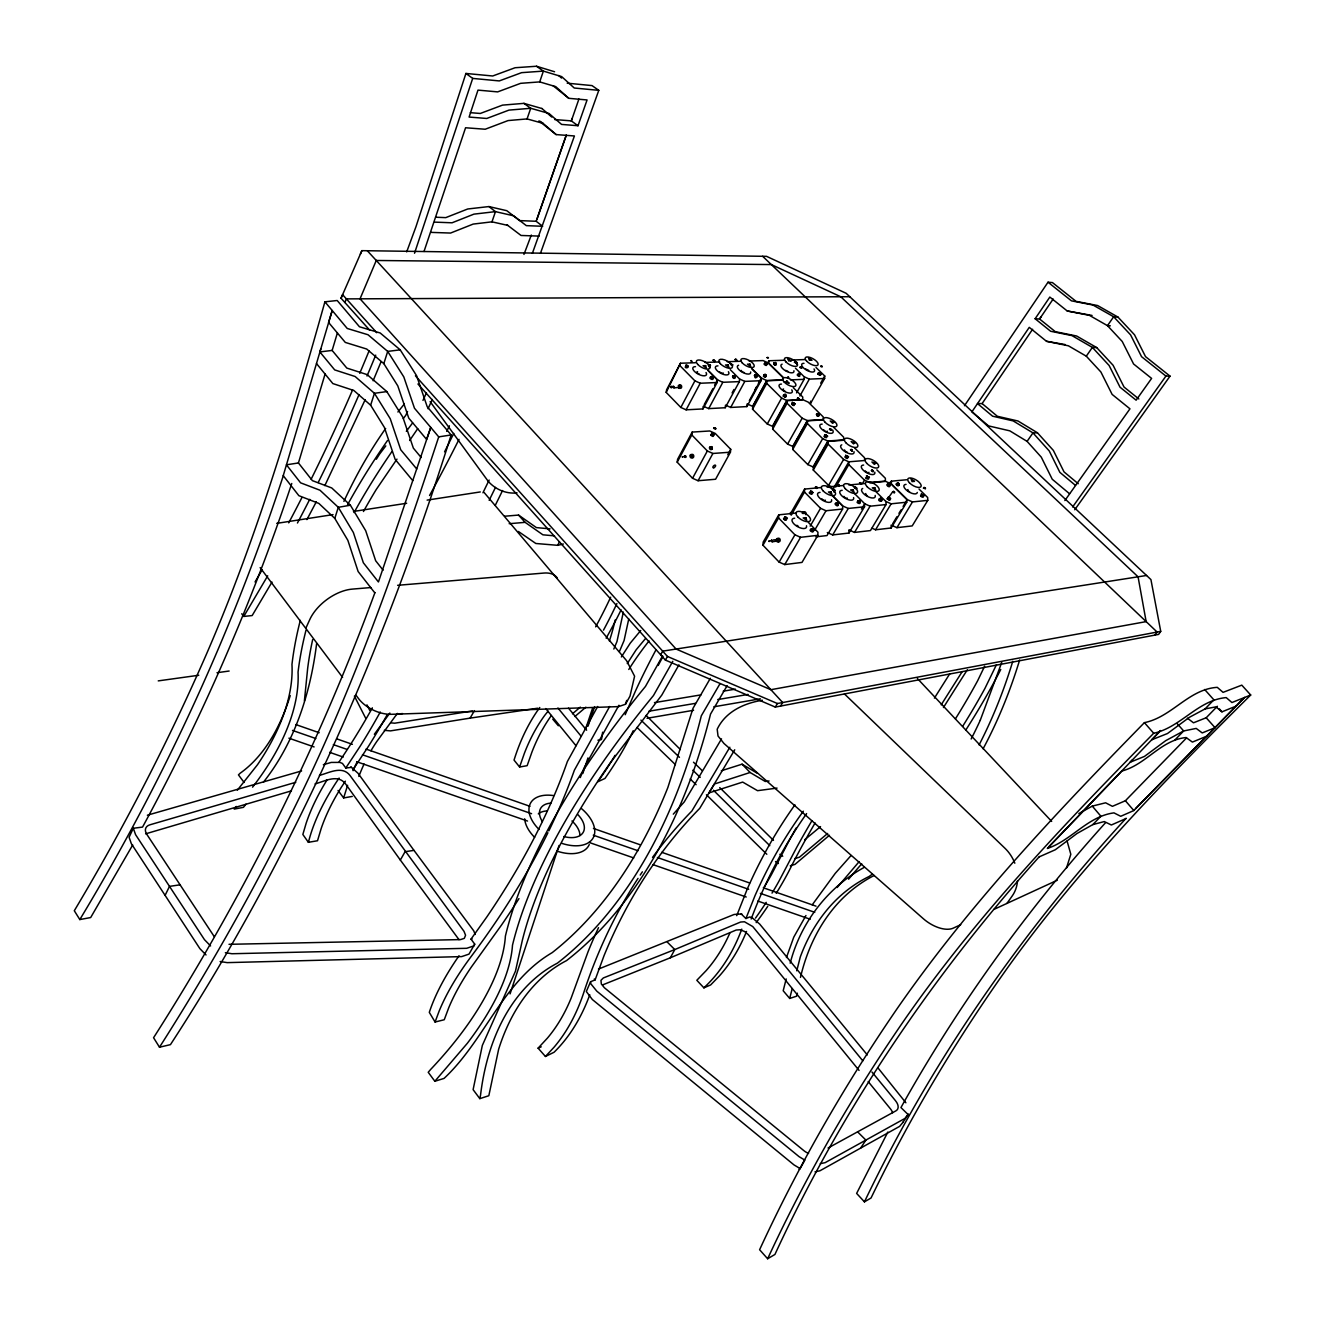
<?xml version="1.0" encoding="UTF-8"?>
<svg xmlns="http://www.w3.org/2000/svg" width="1325" height="1325" viewBox="0 0 1325 1325"><rect width="100%" height="100%" fill="white"/><g stroke="black" fill="none" stroke-linecap="round" stroke-linejoin="round"><path stroke-width="1.5" d="M827.313 532.534L832.696 534.919L848.944 533.048L864.529 506.779L864.546 503.831M848.944 533.048L848.994 530.066M682.226 456.777C685.307 456.197 682.027 456.86 682.441 457.208M835.711 487.103L848.812 464.595L848.845 461.812L843.611 459.444L828.142 444.107L828.224 441.374L843.975 440.248M815.952 536.84L827.015 535.565L842.601 509.032L842.65 506.051L832.481 495.815M796.06 513.057L778.752 514.845L763.183 542.091L762.968 545.221L779.133 562.115L784.748 564.582L801.989 562.413L817.84 535.333L817.939 532.219L808.432 522.481M810.585 401.127L810.469 403.645L824.63 378.47L824.73 375.985L815.985 367.489M824.879 435.875L826.071 436.604M832.034 486.954L828.556 485.397L813.268 470.044L813.368 467.278L828.224 441.374M709.455 365.832C712.933 365.253 705.761 362.901 709.587 366.992M708.511 365.319L708.908 366.379M833.988 427.644L843.677 437.2L843.628 439.883L827.86 441.01L813.02 466.913L807.836 464.595L792.731 449.423L807.372 423.503L807.505 420.837L823.305 419.876M791.158 515.21L804.474 492.039L804.623 489.074L821.252 487.534M796.573 392.879L804.126 379.331L804.258 376.83L795.48 368.234M792.731 449.423L792.897 446.707L807.505 420.837M762.968 545.221L778.553 517.926L778.752 514.845M787.067 403.231L787.232 400.614L803.082 399.802L808.2 402.121L823.239 416.928L823.14 419.561L807.339 420.538L802.155 418.187L787.067 403.231L772.674 429.118L787.58 444.09L792.731 446.409L807.339 420.538M772.674 429.118L772.856 426.468L787.232 400.614M784.632 360.234L768.98 360.748L768.782 363.232L783.456 377.675M793.311 387.728L802.768 397.036L802.635 399.62L786.768 400.432L772.409 426.302L767.274 423.983L752.55 409.193L766.728 383.339L766.927 380.772L782.827 380.109M703.476 406.278L708.709 408.613L725.222 407.736L725.52 405.119L730.688 407.454L746.886 406.593L761.03 380.706L761.246 378.138L751.888 368.863M752.55 409.193L752.782 406.593L766.927 380.772M746.886 406.593L747.134 404.009M304.402 700.859L307.632 668.661A458.318 231.196 -43.6 0 1 312.667 639.627M725.222 407.736L739.367 381.617L739.615 379.033L730.241 369.658M730.439 452.189L730.721 449.307L715.218 433.424L709.736 430.973L692.18 432.082L677.588 459.311L677.191 462.193L692.544 478.275L698.076 480.727L715.583 479.252L730.439 452.189L712.9 453.465L707.351 450.98L691.799 434.931L692.18 432.082M695.493 362.735L680.47 363.232L666.608 389.782L666.193 392.399L680.835 407.454L686.118 409.822L702.979 408.928L717.09 382.544L717.405 379.927L707.997 370.47M702.979 408.928L703.31 406.278M921.488 495.351C918.142 495.517 924.85 498.929 923.012 496.113M666.193 392.399L680.47 363.232M670.715 386.867C673.696 384.366 671.063 390.362 670.947 386.652M316.642 643.42C310.547 692.942 294.746 742.58 263.493 782.098M768.831 541.345C772.111 541.594 768.285 539.904 769.063 541.461M727.143 685.654L710.531 714.092A523.027 332.641 84.6 0 1 566.52 960.608A247.725 163.704 70.7 0 0 498.631 1049.301L488.826 1095.725L479.816 1098.64L480.528 1095.278A248.686 163.687 70.8 0 1 557.411 963.142A524.915 332.459 84.6 0 0 701.306 715.815L719.988 683.717M623.33 612.1L616.97 641.548L613.823 649.035M628.762 618.957L624.092 640.488L619.371 651.685M898.367 483.062L898.863 483.493M898.963 484.917C892.603 483.095 901.215 488.677 896.826 483.476M776.914 539.938L778.404 539.904L777.179 540.915M802.867 513.454L804.325 513.404M786.189 978.943L783.191 990.752L789.7 998.437L796.623 996.185L797.402 993.203M790.18 963.209C800.532 923.012 827.562 887.435 864.099 867.461M889.638 483.741L889.953 484.668L889.141 483.509M888.661 485.728L890.019 485.298L887.601 484.056M789.7 998.437L792.217 988.566M796.756 970.794L800.283 956.981A216.041 161.286 67.8 0 1 869.067 876.504A460.073 333.237 85.5 0 0 872.314 874.169M887.833 483.989L887.651 484.95M881.771 499.79L879.485 498.763L881.489 499.658M881.738 499.939L880.297 498.233L881.191 499.392M859.378 500.32L858.882 500.999L860.157 500.916M857.904 501.065L859.942 502.076L857.938 500.916L859.213 502.705L859.942 501.529M374.975 592.523C317.602 748.426 242.955 897.737 153.567 1037.723L159.497 1047.214L170.445 1044.647C293.272 856.165 383.985 649.316 451.146 434.964L427.213 406.725L416.58 375.671L400.2 349.833L380.192 332.989L359.456 326.762L337.196 300.51L324.907 301.818C291.285 421.681 255.593 541.229 205.839 655.56C167.43 743.308 123.44 828.506 74.299 910.739L79.815 919.567L90.68 917.546L132.699 844.986M838.278 504.162L836.075 503.02M837.665 502.589C835.711 503.467 839.785 503.914 837.284 502.506M416.729 468.967L400.73 449.771L390.246 418.733L374.428 393.293L355.133 376.515L334.712 369.907L319.838 351.92L320.816 348.988M345.378 781.17L341.254 787.398A200.771 99.739 -37.6 0 0 321.18 828.539L317.52 840.746L308.377 842.319L308.675 841.325A211.453 105.072 -37.6 0 1 339.101 778.057M383.107 570.181L375.671 560.757L365.7 530.729L350.396 505.223L331.73 487.948L312.402 480.644L298.44 462.955L325.122 373.915M421.184 457.539L413.35 448.115L402.916 417.342L386.817 391.587L367.174 374.611L346.819 368.085L332.144 350.429L337.428 332.807M374.776 592.822L358.131 571.522L347.862 540.352L334.794 518.373L318.845 503.417L298.87 495.682L283.235 475.658L332.211 310.497L347.233 328.467L368.035 334.761L387.695 351.407L403.81 376.929L414.477 408.232L430.757 427.428L426.6 439.42L408.763 418.12L397.798 385.89L383.819 363.63L366.71 349.038L345.295 342.413L328.567 322.439L332.211 310.497L324.907 301.818M812.622 528.791L813.268 529.321L812.391 528.625M352.268 796.424L343.639 797.932L347.614 785.278M1066.426 868.239L1070.815 854.261L1067.089 841.027M412.771 480.644L395.148 459.344L384.382 427.395L370.636 405.202L374.428 393.293L386.817 391.587M383.819 363.63L387.695 351.407L400.2 349.833M334.794 518.373L338.306 507.309L350.396 505.223M356.094 695.343L358.545 698.606A27.146 15.585 25.3 0 0 391.455 714.308L618.609 706.606L625.466 704.254L626.692 700.412M554.562 71.749L536.509 66.25L515.077 67.741L492.701 75.989L465.92 73.455L416 226.625L406.692 251.883M465.92 73.455L472.694 78.407L414.526 253.257M424.017 251.468L465.572 127.763L485.198 129.237L508.071 120.575L527.068 118.919L543.068 123.358L556.152 134.587L574.421 135.962L532.385 253.307M510.075 993.883L559.067 845.466M582.785 773.585L587.969 757.917M817.989 413.533L819.148 414.377L818.105 414.311M585.435 729.363L592.722 707.815M588.018 726.183L594.61 706.656M431.122 232.388L450.583 233.051L473.158 224.091L491.973 221.838L495.467 211.636L488.908 206.567L467.725 208.986L445.763 217.631L435.875 217.234M527.068 118.919L530.712 108.286L523.922 103.367L502.539 105.122L480.279 113.47L470.309 112.658M552.956 85.628L568.773 98.315L587.074 99.955L578.015 125.726L561.568 124.418L548.964 113.437L530.712 108.286L508.966 110.108L486.772 118.472L469.1 117.064L477.977 90.117L497.653 91.889L520.642 83.326L539.706 81.902L543.382 71.103L536.509 66.25M298.44 462.955L286.432 464.81L300.593 482.83L319.971 490.217L338.306 507.309L353.361 532.501L363.348 562.761L378.437 581.973L430.757 427.428L438.724 436.869C399.156 557.08 357.535 676.86 302.597 791.075C259.998 879.204 212.133 964.683 159.497 1047.214M537.006 218.973L566.338 135.001L536.194 221.308L542.654 226.277L526.323 225.648L513.653 215.809L495.467 211.636L473.936 214.137L452.04 222.799L434.501 222.12M551.382 715.483A199.711 137.883 77.5 0 0 531.921 752.103L527.151 765.684L519.599 767.009L524.352 753.395A200.34 137.883 77.5 0 1 544.807 715.268L548.086 711.144M283.418 475.36C232.753 630.601 164.201 779.779 79.815 919.567M578.015 125.726L571.274 120.873L572.234 118.356M571.34 120.906L578.926 99.011M567.183 83.177L592.027 85.595L598.784 90.348L540.467 253.29M291.765 483.476C252.181 602.097 202.278 717.223 142.537 827.098L133.312 828.257L129.088 837.251L131.341 843.677L199.893 948.65L206.021 954.944M786.454 957.511L793.774 937.139L805.948 915.509M785.692 394.353L785.526 394.419M590.569 981.742L590.768 983.713L596.797 991.15L799.141 1156.708L804.855 1160.12L800.151 1168.584L794.023 1164.923L592.358 999.53L586.312 991.497L590.569 981.742L595.124 979.887L604.051 955.64A774.148 569.949 52.4 0 1 699.766 808.316L734.729 749.784M518.953 898.615A903.683 483.112 -27.7 0 1 501.562 924.966L471.534 966.77A210.808 88.874 -38.2 0 0 448.728 1007.778L444.256 1019.737L435.08 1022.022L439.155 1011.058A222.037 93.644 -38.2 0 1 471.253 956.385A885.216 472.694 -27.8 0 0 547.921 832.746M796.077 361.692C798.263 363.017 794.553 362.503 796.308 361.725M980.301 720.154L1001.733 662.467M776.086 362.934L774.612 363.1M580.284 777.576L584.043 767.97L618.941 705.248M773.933 363.779L774.098 363.961M765.519 375.538C762.521 373.004 768.334 375.836 764.79 375.124M736.733 915.658L747.134 889.34A722.688 557.709 49.7 0 1 794.95 804.838M764.658 374.826L763.664 375.886L765.055 376.697M741.222 913.985L745.909 918.54L754.985 895.733A708.759 546.827 49.7 0 1 803.348 811.182M597.658 706.507L567.382 761.511A882.251 474.615 -27.6 0 1 486.722 917.099L471.021 939.11L474.714 944.145L474.035 945.835L466.698 948.302L231.925 953.735L225.366 952.692M756.857 375.19L755.879 374.677L756.956 375.29M754.919 375.074L755.084 376.383M712.105 447.27L711.492 446.79M713.181 435.279L712.105 434.335M712.055 448.198L709.885 447.237L710.482 448.761M365.203 399.67L324.84 485.612M373.12 380.755L381.053 361.824M793.725 404.605C791.34 404.042 795.778 402.403 793.228 403.429M734.431 375.422L734.795 376.714M734.232 377.691L735.209 376.847M734.63 376.764C737.462 379.612 730.323 376.201 733.918 375.985M369.675 330.157L341.038 298.224L342.562 294.63L376.764 332.724M360.383 254.152L361.874 250.657L766.529 256.338L846.145 293.289L1150.928 579.588L1160.733 631.379L1158.63 634.393L775.291 707.07L665.398 660.098L417.938 384.002M344.848 302.464L346.388 298.887L849.805 296.717M730.075 363.696L733.007 365.021L730.737 364.657M625.201 714.705L635.47 691.004A484.884 158.917 -48.6 0 1 655.892 650.012M341.038 298.224L361.874 250.657M711.906 378.586L712.999 377.923M305.777 628.348L309.785 619.553A36.636 21.034 -36.6 0 1 352.284 589.112L370.818 587.555M407.537 411.495L405.814 415.255A467.361 237.506 -43.6 0 0 403.297 418.601M422.973 400.398L426.435 392.879M428.041 408.746L432.314 399.487M674.16 387.596L673.382 386.039L673.68 387.91L679.891 387.281L679.775 385.989L678.698 386.271M984.624 666.243L977.635 680.768A565.477 253.622 -40.2 0 1 955.441 718.829M996.466 664.67L985.005 688.271A566.967 251.866 -40.2 0 1 962.662 726.315M482.946 492.767L489.14 480.064M165.095 895.369L169.501 886.375L180.084 884.818M489.157 500.337L495.484 487.418M887.849 1132.047L856.629 1193.411L864.447 1201.858L871.038 1197.999C910.093 1117.091 956.236 1039.827 1008.358 966.67C1079.395 867.792 1164.509 780.574 1250.701 695.012L1241.79 685.141L1223.058 692.362L1217.278 687.344C1188.707 689.083 1171.813 717.14 1144.403 722.638C1056.191 812.788 969.155 904.693 897.141 1008.64C844.688 1085.043 798.395 1165.536 759.606 1249.723L767.639 1258.75L774.926 1254.46C841.922 1109.108 932.568 975.432 1039.463 856.497M495.268 505.372L502.556 490.548M767.639 1258.75C806.693 1174.546 853.184 1094.036 905.985 1017.699C978.165 914.217 1065.383 822.875 1153.711 733.255C1180.906 727.276 1197.932 700.064 1226.205 697.596L1231.935 702.532L1250.701 695.012M444.571 451.842L453.779 433.408M772.425 541.561L771.581 539.871L771.895 541.875L778.305 540.832M864.447 1201.858C931.425 1061.507 1021.095 932.75 1126.117 818.254M518.39 531.474L535.83 543.482L557.676 545.32L559.498 541.809M306.903 519.615L316.344 501.711M680.835 407.454L694.913 380.838L680.089 365.816M686.118 409.822L700.229 383.24L717.09 382.544M704.254 404.523L712.867 388.705M714.589 385.194L717.57 379.927L708.163 370.453M677.191 462.193L691.799 434.931M708.709 408.613L722.821 382.296L739.367 381.617M732.096 392.945L733.984 389.467M602.693 984.872L670.351 957.776L674.773 949.561L740.592 922.034L744.468 921.769L752.766 926.573L862.807 1060.828M730.688 407.454L744.816 381.385L761.03 380.706M692.544 478.275L707.351 450.98M698.076 480.727L712.9 453.465M767.043 364.193C764.277 358.86 765.254 368.681 768.98 360.748M754.67 390.212L756.542 386.768M758.43 383.322L761.246 378.138M749.337 400.597L761.577 378.188L752.219 368.913M749.105 361.029L763.067 360.582L768.119 362.884L782.793 377.327L782.611 379.861L766.711 380.523L752.567 406.344L747.466 404.042M727.773 454.723L730.721 449.307M609.666 706.49L574.354 770.239A885.216 472.694 -27.8 0 1 548.815 830.908M767.274 423.983L781.618 398.096L766.728 383.339M625.466 704.254L630.004 696.122L634.592 676.214L626.576 660.662L484.188 492.585M799.886 396.009L809.327 379.116L824.63 378.47M660.645 654.782L662.682 651.138L1146.556 575.481M662.632 655.842L645.457 686.449A501.761 196.365 -43.2 0 0 505.388 936.146A256.222 110.439 -35.9 0 1 430.559 1069.54L428.223 1072.289L434.848 1081.266L444.041 1078.418C484.9 1040.324 502.655 981.56 552.177 952.642A513.752 325.205 84.6 0 0 667.866 787.497L692.992 708.328L710.366 678.284M820.688 383.173L824.73 375.985M665.398 660.098L667.452 656.455L415.437 375.803M787.58 444.09L802.155 418.187M672.802 661.308L653.473 695.526A502.904 194.874 -43.2 0 0 512.493 945.189A256.901 109.677 -36 0 1 467.278 1043.355L434.848 1081.266M458.997 939.657L400.349 860.058L405.086 851.693L413.98 850.385L473.754 930.862L475.211 934.456M678.947 664.852L661.804 695.078L609.947 763.316A492.072 190.518 -43.2 0 0 522.265 940.651L515.458 971.192L482.333 1045.425L473.108 1089.647L479.816 1098.64M807.836 464.595L822.659 438.658L807.372 423.503M813.268 470.044L828.142 444.107M790.313 514.001L804.623 489.074M779.133 562.115L794.934 534.803L778.553 517.926M384.333 730.323L390.428 730.887L470.11 718.117L474.449 710.631M828.556 485.397L843.611 459.444M784.748 564.582L800.582 537.304L817.84 535.333M474.714 944.145L469 954.116L461.696 956.6L227.188 962.629L220.132 961.519M810.155 526.141L820.539 508.303L804.474 492.039M833.773 487.733L848.845 461.812L864.562 460.52L864.579 457.771L854.758 448.098M814.577 530.348L826.005 510.754L842.601 509.032M255.029 581.973L262.168 569.8M241.746 613.773L243.767 616.44L267.716 575.812M862.442 483.608L864.48 480.147L848.812 464.595M832.696 534.919L848.282 508.452L864.529 506.779M721.529 738.87L684.23 801.94L673.299 814.146M271.989 582.089L252.164 615.562L243.767 616.44M861.432 509.082L864.761 503.798L854.608 493.662M849.209 530.05L854.526 532.418L870.111 506.2L886.028 504.56L885.994 501.645L875.875 491.608M729.843 747.234L691.865 811.016A777.642 571.042 52.6 0 0 652.529 857.407M906.731 479.749L891.377 481.174C888.744 483.459 887.286 485.894 889.472 485.016M886.028 504.56L870.442 530.58L854.526 532.418M872.049 528.211L875.56 529.785L891.145 503.815L906.747 502.192L906.664 499.326L890.831 483.724L885.63 481.389L869.962 482.83M775.291 707.07L777.427 703.525L1160.733 631.379M780.541 706.076L782.678 702.532L367.307 250.74M892.752 523.623L896.892 516.75M898.963 513.322L901.05 509.893M903.12 506.448L907.261 499.591L891.427 483.989L891.377 481.174M875.56 529.785L891.162 527.979L906.747 502.192M891.708 525.346L896.909 527.665L912.478 501.927L927.782 500.353L927.666 497.504L919.053 489.091M927.782 500.353L912.213 525.909L896.909 527.665M934.407 698.109L949.843 673.663M621.375 656.952L630.269 643.122L640.737 630.518M627.255 663.593L636.182 649.763L645.358 638.716M860.621 1148.113L865.871 1140.08L857.59 1131.832M323.35 764.691L331.267 762.422L339.896 762.405L342.463 763.448L345.792 768.003L360.152 746.24A825.889 506.779 -24.5 0 0 380.258 712.022M352.947 769.742L368.582 746.108A842.915 517.727 -24.4 0 0 387.033 715.036M902.855 1122.441L908.089 1114.54L900.95 1107.551C958.058 1005.228 1027.074 909.762 1105.497 822.742M964.468 405.732L1048.025 282.208L1052.447 282.589L1076.049 301.355L1097.63 305.545L1117.936 317.056L1134.515 334.794L1145.529 356.624L1170.025 376.134L1074.741 509.761M1035.123 318.745L1049.831 297.065L1067.221 310.977L1089.415 315.35L1107.485 325.652L1122.242 341.486L1133.587 363.994L1151.607 378.403L1136.121 400.183L1120.023 387.198L1109.108 365.485L1092.38 347.398L1071.925 335.589L1050.642 331.267L1035.123 318.745L1039.595 319.01L1055.296 331.664L1076.612 336.003L1096.702 347.581L1113.116 365.303L1124.031 387.033L1138.838 398.957M1075.486 485.397L1059.867 472.362L1049.234 450.931L1032.97 432.894L1013.145 420.903L992.574 416.183L977.502 403.595L982.107 403.562L1032.606 329.279M1053.16 299.036L1039.545 319.01L1041.053 316.857M396.953 459.129L376.184 489.604A458.318 231.196 -43.6 0 0 363.447 511.516M409.64 440.496L417.723 428.654M1064.869 500.568L1129.96 408.829L1112.122 394.403L1100.893 371.994L1086.285 356.177L1068.414 345.808L1046.485 341.287L1029.26 327.358L971.854 411.926L988.566 425.905L1009.782 430.84L1027.09 441.374L1041.284 457.142L1052.249 479.252L1069.54 493.745M670.765 386.751L670.897 386.917M1072.621 506.962L1165.934 376.085L1170.025 376.134M1027.09 441.374L1032.97 432.894L1037.425 432.762L1053.375 450.434L1064.025 471.882L1078.252 483.741M1086.285 356.177L1092.38 347.398L1096.702 347.581M1155.019 635.072L1157.122 632.058L762.637 256.288M889.241 498.862L890.731 498.713L888.479 497.007L887.8 497.62L889.903 500.221L886.955 498.68L889.323 499.873L887.982 498.432L892.752 491.674L894.441 492.9L892.752 491.741M1006.917 903.418L1012.3 895.832A34.566 27.908 64.6 0 0 1017.534 880.661M374.362 734.265L389.848 713.049M812.242 904.826L835.263 873.341L851.031 855.552M397.384 713.397L376.681 741.636A214.335 136.955 78.1 0 0 370.934 750.811M756.178 922.647L760.815 916.32A220.993 66.879 -44.7 0 0 767.755 906.333M837.135 887.535L859.147 861.631M385.807 445.879L379.579 454.094A574.073 404.357 76.2 0 0 376.333 459.245M237.324 790.213L257.464 764.757A236.413 130.96 -33.4 0 0 291.964 664.421A467.361 237.506 -43.6 0 1 300.311 620.382M236.33 806.445L234.227 809.095L243.436 807.339L245.953 804.192M679.858 387.347L679.029 387.562M908.453 1114.11L904.859 1118.482L825.144 1162.654L820.274 1163.681M903.203 1122.027L899.609 1126.383L819.893 1170.803L815.007 1171.83M589.774 994.744A223.461 151.497 72.6 0 1 554.049 1052.265L545.436 1056.472L538.099 1048.158L547.407 1038.121A212.961 143.862 72.6 0 0 571.191 997.973L588.068 951.714A793.013 582.553 52.5 0 1 598.519 927.649M545.436 1056.472L553.983 1047.297A224.256 151.53 72.6 0 0 583.778 992.541A777.642 571.042 52.6 0 1 638.037 878.359M1151.889 739.615L1160.617 730.522L1047.346 848.48C1071.561 840.398 1087.709 816.349 1113.961 812.871L1120.718 816.299L1133.836 810.552L1125.389 800.747L1112.42 806.329L1105.613 802.801L1092.28 806.113L1078.848 813.55M1130.291 762.074L1132.428 759.838M1049.168 846.41L1121.828 771.034C1145.81 764.79 1160.717 740.079 1186.09 737.528L1192.401 742.083L1206.711 736.22L1244.572 697.43L1133.769 810.469M1039.33 856.811L1055.296 849.756L1077.01 833.491L1092.843 824.581L1100.909 816.25L1092.28 806.113M1175.06 739.83L1183.656 730.953L1196.21 728.419L1202.222 732.924L1215.058 727.707L1206.197 717.753L1193.494 722.804L1187.415 718.2M1151.955 739.698L1167.491 733.52L1189.452 717.272L1205.071 708.908L1213.866 699.832L1204.64 689.48M729.976 932.75A197.607 142.587 72.2 0 1 706.092 970.695L696.817 980.285L703.906 987.854L704.652 987.092A208.091 150.172 72.2 0 0 741.768 929.14M1125.389 800.747L1186.521 737.959M1206.197 717.753L1217.377 706.275M1135.641 808.548L1206.628 736.137M857.739 501.248L858.6 501.165M811.712 529.487L813.401 530.679M837.499 505.007L836.539 503.169M812.225 529.271L810.42 529.602L811.96 531.192M572.483 713.777L580.333 707.119M574.884 716.51L585.865 707.202M829.45 835.28L794.95 864.397L790.28 865.805M827.645 833.458L799.455 857.192L794.752 858.583M922.945 496.246L921.041 495.798L922.498 496.246M804.739 839.752L820.539 826.601M816.978 413.913L816.945 415.023M1130.358 762.157L1144.452 756.426L1165.702 740.675L1183.656 730.953L1177.18 723.616M711.012 448.363C712.8 452.256 706.308 446.31 711.989 448.43M783.953 394.618L784.135 395.927M709.703 447.585L710.962 447.635M796.954 364.127L796.242 362.503M794.387 362.421L795.944 362.354M766.016 376.168L764.575 375.919M763.945 374.776L763.896 375.869M764.807 375.969C760.351 375.687 768.483 378.884 764.21 375.091M755.532 376.234L756.989 376.466L755.399 375.273M774.164 364.226C778.404 366.992 769.759 362.901 776.202 363.977M734.729 377.625C734.398 380.49 729.909 374.793 735.276 377.327M732.874 376.35L733.802 377.095M710.548 377.227L711.923 376.979M712.966 378.221L710.68 377.029M710.862 376.813L711.293 378.321M730.704 363.862L732.427 364.756L730.754 364.226M799.141 1169.147L800.151 1168.584M828.042 1148.013L895.899 1110.863A11.643 6.857 34.4 0 0 895.551 1100.793L871.966 1072.024M960.708 924.701L953.304 928.113A25.871 13.913 34.9 0 1 923.326 918.705L723.963 743.474L718.017 735.988L717.189 729.247C725.553 711.608 744.054 703.227 762.355 700.229M993.982 909.381L1057.317 880.214M1125.985 818.552L1111.36 824.995L1104.288 821.566L1092.843 824.581M703.906 987.854L710.647 984.939L719.16 976.21A207.412 150.089 72.2 0 0 746.538 931.425M538.099 1048.158L541.246 1046.816M670.351 957.776L736.153 930.034L739.996 929.769L744.501 931.442L748.194 934.523L859.064 1070.401M598.469 969.088L734.149 914.465L741.785 913.952M847.089 457.572L846.079 456.628M745.909 918.54L749.817 916.95L752.269 917.861L759.622 923.989L867.328 1054.932M1205.071 708.908L1215.919 706.871L1221.948 711.84L1236.059 706.126M769.08 780.988L765.237 781.468L750.099 772.492L714.44 784.003L708.892 792.946L742.679 782.081L757.552 790.677L777.063 788.093M721.313 770.769L742.083 764.177L757.337 773.287M145.618 833.839L291.434 790.843M315.068 783.87C324.642 781.419 337.593 773.651 345.477 783.771L400.349 860.058M295.773 782.297L149.891 824.812A12.438 7.735 23.6 0 0 146.81 834.336L214.368 936.808M319.424 775.39C329.064 772.922 342.065 765.27 349.966 775.423L463.998 931.309L465.572 935.251L464.313 938.348L460.587 939.591L229.01 944.311M147.373 815.206L301.603 770.935M810.652 529.255L811.596 529.089M879.8 498.614L879.601 499.856M878.988 499.376C877.216 501.281 884.023 502.324 880.429 499.807M811.413 493.43L810.469 492.088M837.764 505.007C838.46 507.972 832.216 502.357 836.936 504.179M836.075 503.301L836.042 504.245M897.008 483.426L896.18 483.907L897.075 484.851M897.621 483.774L899.046 483.973L897.803 483.029M834.038 492.254L834.071 491.078M557.676 545.32L563.373 544.012M824.746 436.173L826.121 437.349L825.806 436.571M710.25 447.088C706.805 448.181 714.788 450.748 711.558 447.999M711.475 446.641C708.776 446.409 713.363 449.175 711.989 446.956M785.526 396.473L785.079 395.264M784.135 394.585C781.286 395.198 787.365 398.08 785.94 395.529M798.279 374.826L799.29 375.621M597.923 740.211L601.401 739.549L601.898 737.495A178.892 80.212 -42.6 0 1 602.627 732.195M472.015 938.928L471.021 939.11M808.747 370.404L805.699 369.013M756.79 375.704L756.641 374.809M686.019 366.064C688.188 369.509 683.899 363.878 687.046 365.153C691.219 367.522 683.733 369.195 685.588 366.247M775.705 364.69L775.705 363.398M710.432 376.946L712.9 377.426L712.502 376.449M773.717 363.017L774.976 363.381M647.047 718.283L693.571 710.283M713.794 706.805L760.318 698.805M685.654 366.611L687.046 367.356M648.902 711.227L695.476 703.343M717.736 699.567L748.095 694.433M654.467 702.614L700.975 694.88M723.218 691.17L735.358 689.149M276.726 523.375L333.039 514.613M576.011 745.743L545.734 708.56M472.462 710.945L394.701 723.202L390.627 722.821M581.244 736.336L557.924 708.014M396.407 714.457L402.452 713.529M438.724 436.869L451.146 434.964M353.477 511.45L406.659 503.268M427.114 500.121L480.296 491.939M470.11 718.117L537.685 708.213M158.238 680.884L198.767 675.253M216.985 672.719L229.142 671.03M316.509 363.563L332.84 383.571L353.858 390.494L370.636 405.202M319.838 351.92L332.144 350.429M773.171 539.987L777.063 539.54M345.792 768.003L351.44 767.357M826.966 487.02L843.263 485.513M848.861 484.983L864.827 483.509M509.164 523.706L525.114 522.348L542.919 534.82L554.496 535.847M397.616 585.302L543.912 573.062A33.937 18.335 -39.5 0 1 557.394 578.263M504.676 516.22L518.555 515.077L536.393 527.598L550.074 528.874M517.048 492.867C506.216 494.159 495.318 489.389 488.18 481.273L430.128 401.624M790.478 379.894L804.126 379.331M704.966 362.437L719.69 361.94M727.193 361.708L741.42 361.228M791.754 360.002L805.186 359.555M820.887 366.594L822.03 366.909M812.622 528.658C809.857 529.52 815.918 530.381 812.175 528.658M811.248 529.188L811.347 530.629M857.755 501.546C854.907 502.556 862.128 505.09 859.279 502.225M879.369 498.713L880.33 498.68M810.237 492.652L811.579 493.562M898.648 484.172L899.062 485M539.209 236.098L521.04 235.469L506.962 224.786M898.118 482.996L899.112 485.232L897.952 485.314M536.145 221.275L519.566 220.596L506.796 210.692L488.908 206.567M824.647 435.776C821.815 436.538 828.837 439.237 826.121 436.438M816.713 414.659C816.581 417.557 819.612 415.901 817.426 414.096M818.337 415.752L818.602 414.94M818.237 413.417L818.237 415.354M1110.333 325.817L1107.485 325.652L1113.662 316.758L1117.936 317.056M785.725 394.552L784.466 394.353L785.808 395.645M733.007 376.018L735.309 376.482L734.348 375.522M711.012 376.913L711.028 378.122M765.751 374.942L764.939 374.329L765.701 374.693M755.349 375.058C751.921 375.174 758.231 378.867 756.906 375.985M754.72 375.157L756.774 376.101M754.687 375.836C754.737 380.027 757.85 376.747 755.763 375.571M787.795 371.248L785.626 370.404M709.504 367.389L709.653 366.147M775.373 362.404L775.97 363.895M773.949 362.984L775.423 363.365M1046.485 341.287L1065.134 344.55M554.645 119.548L571.274 120.873M472.694 78.407L499.277 80.924L521.586 72.66L543.382 71.103L561.668 76.618L574.255 88.013L598.784 90.348M1067.221 310.977L1092.065 315.449M765.585 364.574L766.413 364.176M812.291 531.126L813.103 529.868M810.32 492.304C806.428 492.469 814.328 496.196 811.48 492.917M880.612 498.2L881.191 498.796M880.744 500.535L881.274 499.691M491.973 221.838L507.906 225.416M855.834 488.378L854.824 487.203L855.602 488.296M898.4 485.596L896.379 484.387M896.892 483.542L898.383 483.608M897.323 483.824L896.528 484.221M845.913 456.578C842.385 456.347 849.043 460.355 847.338 457.423M846.062 456.943L847.139 457.771M784.665 394.668L783.804 395.016L785.626 397.285L783.092 396.142L786.023 396.026L784.052 394.734M711.028 377.675C707.152 377.509 714.705 381.368 712.138 378.254M785.427 396.655L784.317 396.225M764.989 376.515L766.181 376.499L764.426 374.975M755.962 376.83L757.006 376.168M798.197 374.644C794.785 374.296 801.095 378.188 799.571 375.455M799.571 375.058C802.039 371.894 796.292 373.203 798.478 375.24M765.055 363.679C761.577 363.298 767.904 367.24 766.413 364.491M765.171 364.027L766.198 364.806M523.922 103.367L541.942 108.517M539.706 81.902L555.722 86.638L568.773 98.315M292.51 730.423L315.83 738.538M333.337 744.633L346.935 749.37M362.487 754.786L531.573 813.683M593.285 835.181L637.954 850.733M657.382 857.507L748.691 889.307M760.351 893.365L814.743 912.312M288.9 738.174L314.124 746.936M329.643 752.335L343.225 757.055M356.806 761.759L527.532 821.053M589.128 842.452L633.731 857.938M653.126 864.678L746.223 897.008M757.85 901.05L810.221 919.235M295.773 724.56L319.192 732.725M336.765 738.87L352.384 744.319M366.048 749.089L530 806.312M593.451 828.456L640.306 844.82M661.788 852.323L749.652 882.98M763.316 887.767L816.034 906.168M785.029 518.307C780.822 517.065 786.719 522.464 786.388 519.35M811.645 530.099C806.809 529.321 815.223 534.389 812.424 530.58M710.564 447.303L711.74 447.916M710.813 448.927L712.055 448.976L711.989 447.867M837.284 505.14L835.379 503.467L837.433 503.318M712.204 434.567C707.716 433.408 714.589 438.625 713.264 435.296M855.586 488.61C860.124 489.405 852.108 484.586 854.84 488.163M712.171 434.898L711.194 435.097L712.8 435.329M880.048 498.796L880.943 498.945M880.446 500.419L881.738 500.767L881.655 499.575M888.263 484.933C884.106 484.006 890.913 488.842 889.307 485.646M867.13 477.331C861.681 478.143 872.512 480.462 867.229 477.845C867.295 479.286 866.732 477.48 867.395 477.563M897.24 483.625L898.218 484.287M792.996 403.81C789.187 402.585 794.52 407.404 794.238 404.754M792.979 404.108L792.102 404.291L793.808 404.821M817.989 414.062L816.332 414.327L818.121 415.868M817.757 415.57L819.032 415.918L818.966 414.808M712.386 376.383L711.459 376.78M711.608 378.47L713.098 378.735L712.221 377.128M784.417 394.817L785.261 394.949M734.05 376.433L732.51 376.333L733.918 377.741M774.877 364.64L776.301 364.756L776.102 363.779M799.223 374.644C801.873 375.008 796.921 372.54 799.008 374.528M667.452 656.455L777.427 703.525M794.934 534.803L800.582 537.304M848.282 508.452L842.866 506.034L832.696 495.782M820.539 508.303L826.005 510.754M885.845 501.43L891.145 503.815M864.761 503.798L870.111 506.2M694.913 380.838L700.229 383.24M822.659 438.658L827.86 441.01M864.48 480.147L869.747 482.515L885.398 481.074L885.365 478.259L876.852 469.862M907.261 499.591L912.478 501.927M739.615 379.033L744.816 381.385M781.618 398.096L786.768 400.432M717.57 379.927L722.821 382.296M761.577 378.188L766.711 380.523M804.308 376.813L809.327 379.116M811.645 530.828L813.517 531.209L812.854 529.636M785.261 518.787L784.036 518.771L784.947 519.715M880.429 498.945L881.754 499.343L881.44 498.399M795.778 362.669L796.855 363.729M795.596 363.298L796.723 362.868M756.476 374.876L755.449 374.909L756.492 375.853M734.232 376.101L735.077 376.962M816.299 486.987C813.716 486.093 817.525 490.184 816.862 487.583M1037.425 432.762L1017.981 421.002L997.361 416.282L982.107 403.562M774.777 364.027L773.982 363.1M756.045 375.72L756.857 376.664M887.932 485.463L889.704 486.126L889.969 485.116M712.668 376.731L711.873 376.333L712.734 376.615M837.383 503.02L838.245 504.328M836.29 504.461L838.228 505.173L837.98 503.732M710.68 448.413L709.836 447.386M779.878 854.294L782.744 856.248M775.523 861.565L778.388 863.519M540.252 121.353L543.068 123.358M556.152 134.587L538.944 120.873M1048.025 282.208L1071.445 300.841L1092.976 305.032L1113.662 316.758L1130.573 334.861L1141.57 356.69L1165.934 376.085M785.079 519.185L784.632 517.976L785.824 518.804M889.688 485L887.369 484.122L887.833 485.165M541.892 108.468L551.763 117.064M859.975 501.827C855.387 498.15 859.842 505.786 860.14 501.744M832.663 489.952C837.4 493.38 833.259 486.573 832.431 489.67M350.91 766.877L358.065 773.32L413.98 850.385M558.736 75.525L561.552 78.076M844.423 693.919L1004.93 848.232A34.566 27.908 64.6 0 1 1014.834 863.204M680.354 749.536L646.153 715.434M693.488 762.206L702.233 770.637M640.919 720.088L679.46 757.337M692.793 770.223L700.213 777.378M637.027 727.458L675.435 764.674M690.209 778.984L696.105 784.715M719.723 787.597L773.485 840.348M713.397 790.23L769.792 845.665M706.44 794.768L766.811 854.277M667.27 942.075L674.773 949.561L603.339 977.949L600.954 980.334L601.351 984.011L604.399 987.754L803.728 1150.531A12.107 7.486 34.1 0 0 808.548 1153.412M595.124 979.887L594.279 979.009M210.592 945.951L204.464 939.657L135.581 834.667L133.063 827.545M742.083 764.177L750.099 772.492M917.38 678.499L1051.669 821.401M518.555 515.077L525.114 522.348M1144.403 722.638L1153.711 733.255M1219.431 708.941L1221.948 711.84M552.757 719.16L558.355 725.769M877.829 1067.718L905.886 1102.781M568.508 708.146L586.627 730.224M868.19 1081.581L890.367 1108.76A11.527 6.84 34.4 0 1 892.603 1112.752M519.599 767.009L514.017 760.07L514.398 758.977A210.973 145.22 77.5 0 1 539.772 707.484M260.147 567.613L342.595 677.373M338.041 790.462L343.639 797.932M244.098 782.446L238.45 774.877L240.156 773.22A205.922 119.217 83.2 0 0 290.225 695.608M308.377 842.319L302.845 834.468L306.141 823.272A210.99 105.536 -37.6 0 1 327.109 779.829M435.08 1022.022L429.3 1012.366A221.523 94.224 -38.2 0 1 459.03 955.789M366.926 704.85L369.741 710.366M354.404 696.105L365.634 718.133M891.129 525.081L891.162 527.979M640.19 875.08A777.642 571.042 52.6 0 1 642.377 871.817M751.192 919.003A705.91 545.701 49.6 0 1 806.594 813.583M610.659 597.194A511.765 313.975 88.8 0 1 595.637 626.858M531.292 235.038A1585.197 704.403 -85.5 0 1 523.955 254.417M449.407 425.822A1585.197 704.403 -85.5 0 1 446.674 431.354M459.03 439.353A1592.203 710.896 -85.5 0 1 429.565 495.5M621.077 609.898A520.129 320.352 88.9 0 1 606.138 638.17M616.903 603.537A521.636 320.153 88.9 0 1 603.488 630.153M369.128 350.761A1652.076 688.404 -86.2 0 1 359.721 373.319M352.599 389.914A1652.076 688.404 -86.2 0 1 311.143 479.236M301.835 497.72A1652.076 688.404 -86.2 0 1 288.717 522.862M375.72 355.133A1663.571 693.671 -86.2 0 1 367.008 376.002M359.025 394.618A1663.571 693.671 -86.2 0 1 318.182 482.532M309.735 499.343A1663.571 693.671 -86.2 0 1 297.446 523.011M358.843 776.45A214.335 136.955 78.1 0 1 364.077 764.028M353.079 770.703A215.048 136.873 78.1 0 1 357.038 762.041M372.358 707.832A823.388 508.005 -24.3 0 1 339.051 761.941M776.235 893.282A220.993 66.879 -44.7 0 0 790.313 868.372A491.674 123.854 -48.1 0 1 815.09 822.974M943.45 707.55A1329.24 248.62 -50.1 0 1 967.349 669.771M941.23 704.817A1338.697 250.64 -50.1 0 1 962.082 671.841M772.028 893.116A209.83 63.468 -44.7 0 0 778.967 881.142L796.739 847.321A501.264 126.355 -48.1 0 1 811.91 820.738M766.231 902.342A209.83 63.468 -44.7 0 1 755.498 918.109M763.912 887.551A209.449 64.213 -44.7 0 0 771.73 874.053L789.385 840.183A500.519 127.879 -48.1 0 1 796.176 827.943M633.201 730.737A212.878 82.448 -44.1 0 1 604.978 778.438L597.973 781.7L606.171 769.593A202.129 78.258 -44.1 0 0 615.032 755.349M658.227 665.432A485.579 157.576 -48.6 0 1 662.864 656.687M577.816 814.577A24.43 14.343 29.1 0 1 583 832.68A24.43 14.343 29.1 0 1 563.787 836.522M542.356 821.55A24.43 14.343 29.1 0 1 550.918 803.116M538.298 813.865A24.363 14.393 29.1 0 1 546.596 810.966M571.969 820.97A24.363 14.393 29.1 0 1 579.952 835.528M589.261 844.555A35.725 21.101 29.1 0 1 557.378 851.23M534.638 837.35A35.725 21.101 29.1 0 1 524.65 818.817M581.476 808.581A35.808 21.034 29.1 0 1 593.103 837.98A35.808 21.034 29.1 0 1 561.8 843.346M539.027 829.433A35.808 21.034 29.1 0 1 530.033 804.126A35.808 21.034 29.1 0 1 553.717 795.613M1019.654 659.966A458.616 333.122 85.5 0 1 983.1 748.807M800.466 977.403A215.329 161.17 67.7 0 1 874.169 875.494M1012.764 661.274A460.073 333.237 85.5 0 1 979.092 744.915M1000.756 669.489A579.373 257.563 -40.2 0 1 965.892 729.893M848.613 879.187A190.336 64.908 -42.5 0 1 861.73 863.867M980.318 720.154A450.334 326.049 85.5 0 1 971.159 738.986M615.148 620.067A182.651 122.364 83.7 0 1 609.368 640.985M628.795 669.473A178.892 80.212 -42.6 0 1 649.051 640.936M343.904 501.397A586.478 413.284 76.2 0 1 385.658 428.488M397.914 412.009A586.478 413.284 76.2 0 1 404.307 404.059M305.992 630.236A468.354 236.43 -43.6 0 0 298.042 672.173A236.96 130.446 -33.5 0 1 252.545 787.166M354.09 512.56A468.354 236.43 -43.6 0 1 391.869 451.643M406.344 431.337A468.354 236.43 -43.6 0 1 412.605 422.94M347.548 504.775A467.361 237.506 -43.6 0 1 387.496 440.529M798.246 526.191A2.219 1.01 29.9 0 1 796.872 525.247M778.007 538.612A1.772 1.325 83.7 0 1 779.812 538.894A1.772 1.325 83.7 0 1 779.862 541.296A1.772 1.325 83.7 0 1 778.057 541.412M776.351 539.888A1.772 1.325 83.7 0 1 778.156 538.579A1.772 1.325 83.7 0 1 778.769 541.312A1.772 1.325 83.7 0 1 776.649 541.213M806.494 525.777A8.149 3.693 29.9 0 1 801.741 528.327A8.149 3.693 29.9 0 1 792.93 522.696A8.149 3.693 29.9 0 1 794.652 518.207M691.534 454.988A1.739 1.242 86.6 0 1 693.108 454.641A1.739 1.242 86.6 0 1 693.687 456.761A1.739 1.242 86.6 0 1 692.312 457.837M814.03 368.93A7.254 2.932 29.2 0 1 811.347 371.961A7.254 2.932 29.2 0 1 802.784 367.174A7.254 2.932 29.2 0 1 803.993 363.315M793.923 370.752A7.321 2.998 29 0 1 785.94 371.033A7.321 2.998 29 0 1 782.131 364.16M909.613 491.774A2.07 0.878 30.7 0 1 908.006 490.548A2.07 0.878 30.7 0 1 907.989 489.554M917.298 492.436A7.619 3.23 30.7 0 1 907.658 491.111A7.619 3.23 30.7 0 1 906.052 484.387M825.458 500.171A2.153 0.944 30 0 1 823.835 500.221A2.153 0.944 30 0 1 821.931 498.846M803.894 512.179A1.723 1.308 84.5 0 1 805.799 514.663M802.304 513.421A1.723 1.308 84.5 0 1 804.904 513.504M831.553 499.74A7.933 3.495 30 0 1 827.032 502.142A7.933 3.495 30 0 1 818.452 496.676A7.933 3.495 30 0 1 820.043 492.403M847.387 498.15A2.137 0.928 30.2 0 1 845.251 497.687M844.787 497.372A2.137 0.928 30.2 0 1 843.909 496.345M853.598 497.571A7.851 3.428 30.2 0 1 849.192 499.939A7.851 3.428 30.2 0 1 840.696 494.54A7.851 3.428 30.2 0 1 842.187 490.316M867.444 495.798A2.103 0.911 30.4 0 1 866.119 494.904M865.821 494.556A2.103 0.911 30.4 0 1 865.821 493.529M875.196 495.451A7.768 3.362 30.4 0 1 867.047 496.229A7.768 3.362 30.4 0 1 862.691 488.461M699.153 373.998A2.07 0.878 28.2 0 1 697.116 372.623A2.07 0.878 28.2 0 1 697.563 371.646M679.327 386.039A1.673 1.209 87.6 0 1 681.067 385.244A1.673 1.209 87.6 0 1 681.381 387.778A1.673 1.209 87.6 0 1 679.526 387.678M678.201 386.072A1.673 1.209 87.6 0 1 679.94 385.293A1.673 1.209 87.6 0 1 680.238 387.827A1.673 1.209 87.6 0 1 678.4 387.728M706.043 372.524A7.619 3.23 28.2 0 1 702.83 375.737A7.619 3.23 28.2 0 1 693.836 370.702A7.619 3.23 28.2 0 1 695.493 366.644M723.102 372.888A2.054 0.861 28.4 0 1 721.628 373.153A2.054 0.861 28.4 0 1 719.591 371.778M728.402 371.696A7.552 3.163 28.4 0 1 725.305 374.859A7.552 3.163 28.4 0 1 716.411 369.89A7.552 3.163 28.4 0 1 717.968 365.866M743.938 372.424A2.021 0.845 28.6 0 1 742.116 371.596A2.021 0.845 28.6 0 1 741.288 370.404M750.646 371.961A7.47 3.114 28.6 0 1 742.331 372.242A7.47 3.114 28.6 0 1 738.605 365.236M868.985 472.28A2.07 0.878 30.2 0 1 867.378 472.528A2.07 0.878 30.2 0 1 865.358 470.888M874.765 472.114A7.635 3.246 30.2 0 1 870.542 474.333A7.635 3.246 30.2 0 1 862.26 469.083A7.635 3.246 30.2 0 1 863.635 465.058M847.304 452.206A2.054 0.878 29.9 0 1 845.085 451.047M844.621 450.401A2.054 0.878 29.9 0 1 844.621 449.904M853.996 451.626A7.586 3.213 29.9 0 1 845.946 452.223A7.586 3.213 29.9 0 1 841.773 444.803M827.396 431.188A2.054 0.861 29.6 0 1 825.541 431.321M824.63 430.774A2.054 0.861 29.6 0 1 823.802 429.813M832.58 429.946A7.536 3.163 29.6 0 1 829.881 433.308A7.536 3.163 29.6 0 1 820.987 428.339A7.536 3.163 29.6 0 1 822.162 424.116M785.195 391.289A2.021 0.845 29.1 0 1 783.191 389.947A2.021 0.845 29.1 0 1 783.555 388.987M791.77 389.832A7.437 3.081 29.1 0 1 788.938 393.012A7.437 3.081 29.1 0 1 780.16 388.109A7.437 3.081 29.1 0 1 781.468 384.084M798.925 399.405L797.385 398.328L798.925 399.405M799.141 398.842L798.048 398.08L799.141 398.842M790.462 512.543C792.483 512.908 790.81 516.17 790.478 512.626M684.81 456.446L685.704 457.026L684.81 456.446M687.841 366.247L686.035 365.468L687.841 366.247M831.156 430.31L829.5 429.184L831.156 430.31M831.338 429.565L830.179 428.753L831.338 429.565M735.06 359.522L736.601 360.764L735.06 359.522M735.739 359.224L736.816 360.102L735.773 359.125M713.049 360.218L714.606 361.477L713.049 360.218M713.728 359.92L714.838 360.814L713.728 359.92M691.12 360.648C693.025 361.046 691.352 364.193 691.17 360.549M684.594 456.297C685.456 460.04 686.781 453.763 684.594 456.297M690.607 455.932C691.468 459.676 692.776 453.415 690.607 455.932M925.38 487.882L923.989 487.501L925.38 487.882M925.463 488.627L923.492 488.097L925.463 488.627M673.166 386.701L673.928 387.48L673.166 386.701M771.332 540.55L772.177 541.428L771.332 540.55M923.558 495.418L921.819 494.507L923.558 495.418M924.138 495.682L921.256 494.175L924.138 495.682M890.135 498.448L888.363 497.537L890.135 498.448M869.382 477.497L866.467 475.973L869.382 477.497M868.786 477.232L867.03 476.321L868.786 477.232M822.245 366.445L820.92 366.097L822.245 366.445M820.142 374.478L818.237 374.279L820.125 374.528M847.934 456.595L846.195 455.684L847.934 456.595M848.53 456.86L845.615 455.353L848.53 456.86M834.667 490.267L832.878 489.322L834.667 490.267M812.391 492.353L810.569 491.409L812.391 492.353M813.003 492.635C808.946 493.91 810.271 488.263 813.003 492.635M826.982 435.875L825.26 434.964L826.982 435.875M827.578 436.14L824.697 434.633L827.578 436.14M801.691 367.207L800.35 366.843L801.675 367.257M801.791 367.936L799.902 367.423L801.791 367.936M786.719 518.241L784.864 517.263L786.719 518.241M787.365 518.522C783.158 519.897 784.566 513.967 787.365 518.522M820.639 373.783L818.983 372.921L820.639 373.783M820.49 375.306L817.724 373.865L820.49 375.306M821.202 374.048L818.436 372.607L821.202 374.048M861.134 484.138L859.544 482.863L861.134 484.138M861.366 483.509L860.256 482.615L861.366 483.509M795.149 403.91L792.284 402.419L795.149 403.91M839.305 486.159L837.698 484.867L839.305 486.159M839.537 485.53L838.41 484.619L839.537 485.53M817.26 487.583L816.117 486.656L817.26 487.583M788.64 377.31C786.768 379.265 787.282 375.704 788.64 377.31M766.927 363.63L765.237 362.752L766.927 363.63M766.993 357.634C769.312 359.191 768.417 356.723 767.109 357.518M715.599 428.223L714.158 427.809L715.599 428.223M715.699 428.886L713.662 428.29L715.699 428.886M713.777 434.434L711.956 433.49L713.777 434.434M714.39 434.699C710.217 435.892 711.757 430.393 714.39 434.699M376.267 260.478L360.036 298.821L676.081 649.051L770.885 689.696L1146.158 621.624L1138.059 576.806L840.779 296.767L771.332 264.569L376.267 260.478M710.432 365.518L708.693 364.607L710.432 365.518M875.775 463.237L874.351 464.379L871.916 461.994L875.775 463.237M854.973 442.782L853.515 443.892L851.13 441.54L854.973 442.782M834.071 422.244L832.597 423.321L830.245 420.986L834.071 422.244M786.918 381.004L785.394 382.014L789.22 383.273L786.918 381.004M894.64 492.122L893.448 491.26L894.59 492.155M873.043 471.7L871.419 470.458L873.043 471.7M873.241 470.922L872.098 470.044L873.241 470.922M852.141 451.08L850.534 449.854L852.141 451.08M852.339 450.318L851.197 449.44L852.339 450.318M805.848 517.661L803.182 517.942L806.759 520.41L805.848 517.661M831.007 491.774L828.44 492.022L831.934 494.407L831.007 491.774M853.118 489.687L850.6 489.919L854.062 492.287L853.118 489.687M874.782 487.633L872.314 487.865L875.742 490.2L874.782 487.633M914.432 481.389L912.064 481.604L911.07 479.103L914.432 481.389M791.075 360.864L788.673 360.947L787.878 358.711L791.075 360.864M811.745 360.185L809.376 360.268L808.565 358.032L811.745 360.185M705.645 365.65L703.045 365.733L706.358 367.986L705.645 365.65M728.088 364.872L725.52 364.971L728.816 367.191L728.088 364.872M749.917 364.127L747.416 364.209L750.679 366.429L749.917 364.127M797.633 516.75A8.165 3.677 29.9 0 0 810.122 520.891A8.165 3.677 29.9 0 0 802.023 511.947A8.165 3.677 29.9 0 0 797.633 516.75M713.844 467.742A1.739 0.878 -44.2 0 0 715.599 465.423A1.739 0.878 -44.2 0 0 713.314 466.185A1.739 0.878 -44.2 0 0 713.844 467.742M690.342 455.071A1.739 1.242 86.6 0 0 691.12 457.903A1.739 1.242 86.6 0 0 692.478 455.651A1.739 1.242 86.6 0 0 690.342 455.071M806.693 361.195A7.271 2.915 29.2 0 0 817.79 365.153A7.271 2.915 29.2 0 0 810.552 357.601A7.271 2.915 29.2 0 0 806.693 361.195M785.907 361.891A7.337 2.981 29 0 0 797.153 365.899A7.337 2.981 29 0 0 789.915 358.263A7.337 2.981 29 0 0 785.907 361.891M909.447 482.813A7.635 3.213 30.7 0 0 920.892 486.755A7.635 3.213 30.7 0 0 913.024 478.491A7.635 3.213 30.7 0 0 909.447 482.813M823.073 490.83A7.95 3.478 30 0 0 835.164 494.921A7.95 3.478 30 0 0 827.214 486.275A7.95 3.478 30 0 0 823.073 490.83M845.333 488.743A7.867 3.412 30.2 0 0 857.258 492.784A7.867 3.412 30.2 0 0 849.308 484.238A7.867 3.412 30.2 0 0 845.333 488.743M867.113 486.689A7.784 3.346 30.4 0 0 878.889 490.697A7.784 3.346 30.4 0 0 870.972 482.25A7.784 3.346 30.4 0 0 867.113 486.689M697.728 364.425A7.635 3.213 28.2 0 0 709.571 368.582A7.635 3.213 28.2 0 0 702.283 360.648A7.635 3.213 28.2 0 0 697.728 364.425M720.303 363.663A7.552 3.147 28.4 0 0 731.98 367.787A7.552 3.147 28.4 0 0 724.709 359.92A7.552 3.147 28.4 0 0 720.303 363.663M742.265 362.934A7.486 3.097 28.6 0 0 753.793 367.008A7.486 3.097 28.6 0 0 746.522 359.224A7.486 3.097 28.6 0 0 742.265 362.934M866.815 463.386A7.652 3.23 30.2 0 0 878.376 467.377A7.652 3.23 30.2 0 0 870.591 459.129A7.652 3.23 30.2 0 0 866.815 463.386M845.979 442.848A7.602 3.197 29.9 0 0 857.523 446.856A7.602 3.197 29.9 0 0 849.838 438.724A7.602 3.197 29.9 0 0 845.979 442.848M825.061 422.244A7.552 3.147 29.6 0 0 836.572 426.252A7.552 3.147 29.6 0 0 829.003 418.22A7.552 3.147 29.6 0 0 825.061 422.244M784.118 381.998A7.453 3.081 29.1 0 0 795.547 386.039A7.453 3.081 29.1 0 0 788.176 378.221A7.453 3.081 29.1 0 0 784.118 381.998"/></g></svg>
